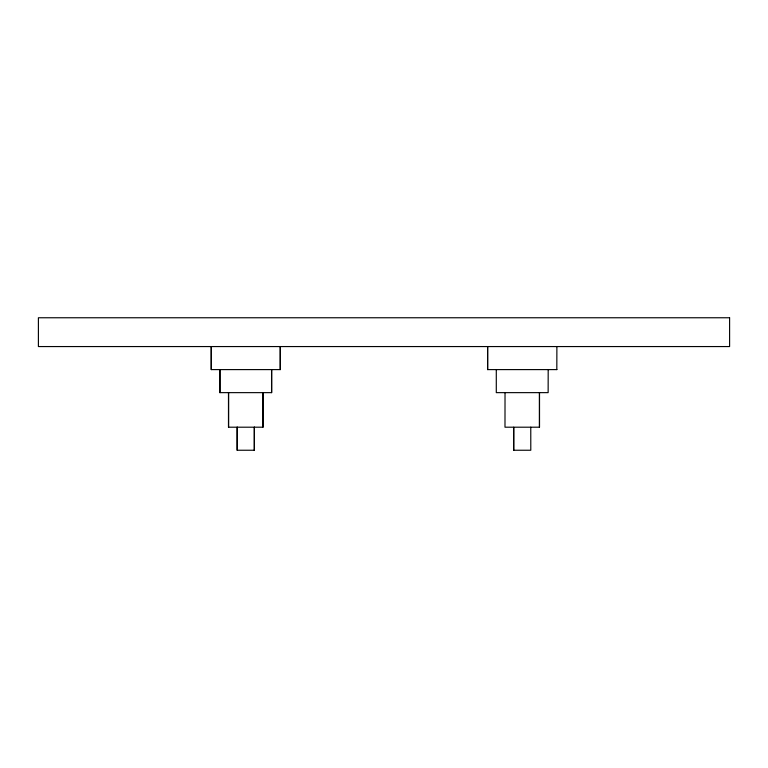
<?xml version="1.0" encoding="UTF-8"?>
<svg xmlns="http://www.w3.org/2000/svg" width="768" height="768" viewBox="0 0 768 768"><rect width="100%" height="100%" fill="white"/><g stroke="black" fill="none" stroke-linecap="round" stroke-linejoin="round"><path stroke-width="1.15" d="M556.886 369.6L487.594 369.6L487.594 346.56M513.706 450.24L513.706 427.2L513.686 450.24L530.794 450.24L530.774 427.2M556.886 346.56L556.819 369.6M548.189 369.6L548.141 392.64L496.291 392.64L496.291 369.6M539.491 392.64L539.491 427.2L504.989 427.2L505.027 392.64M539.453 392.64L539.453 427.2M487.661 346.56L487.661 369.6M280.32 346.56L280.32 369.6L211.2 369.6L211.2 346.56M280.214 346.56L280.214 369.6M271.68 369.6L271.68 392.64L219.84 392.64L219.84 369.6M271.565 369.6L271.565 392.64M263.04 392.64L263.04 427.2L228.48 427.2L228.48 392.64M262.915 392.64L262.915 427.2M254.4 427.2L254.4 450.24L237.12 450.24L237.12 427.2M254.266 427.2L254.266 450.24M237.254 427.2L237.254 450.24M228.605 392.64L228.605 427.2M219.955 369.6L219.955 392.64M211.306 346.56L211.306 369.6M729.6 317.76L38.4 317.76L38.4 346.56L729.6 346.56L729.6 317.76"/></g></svg>
